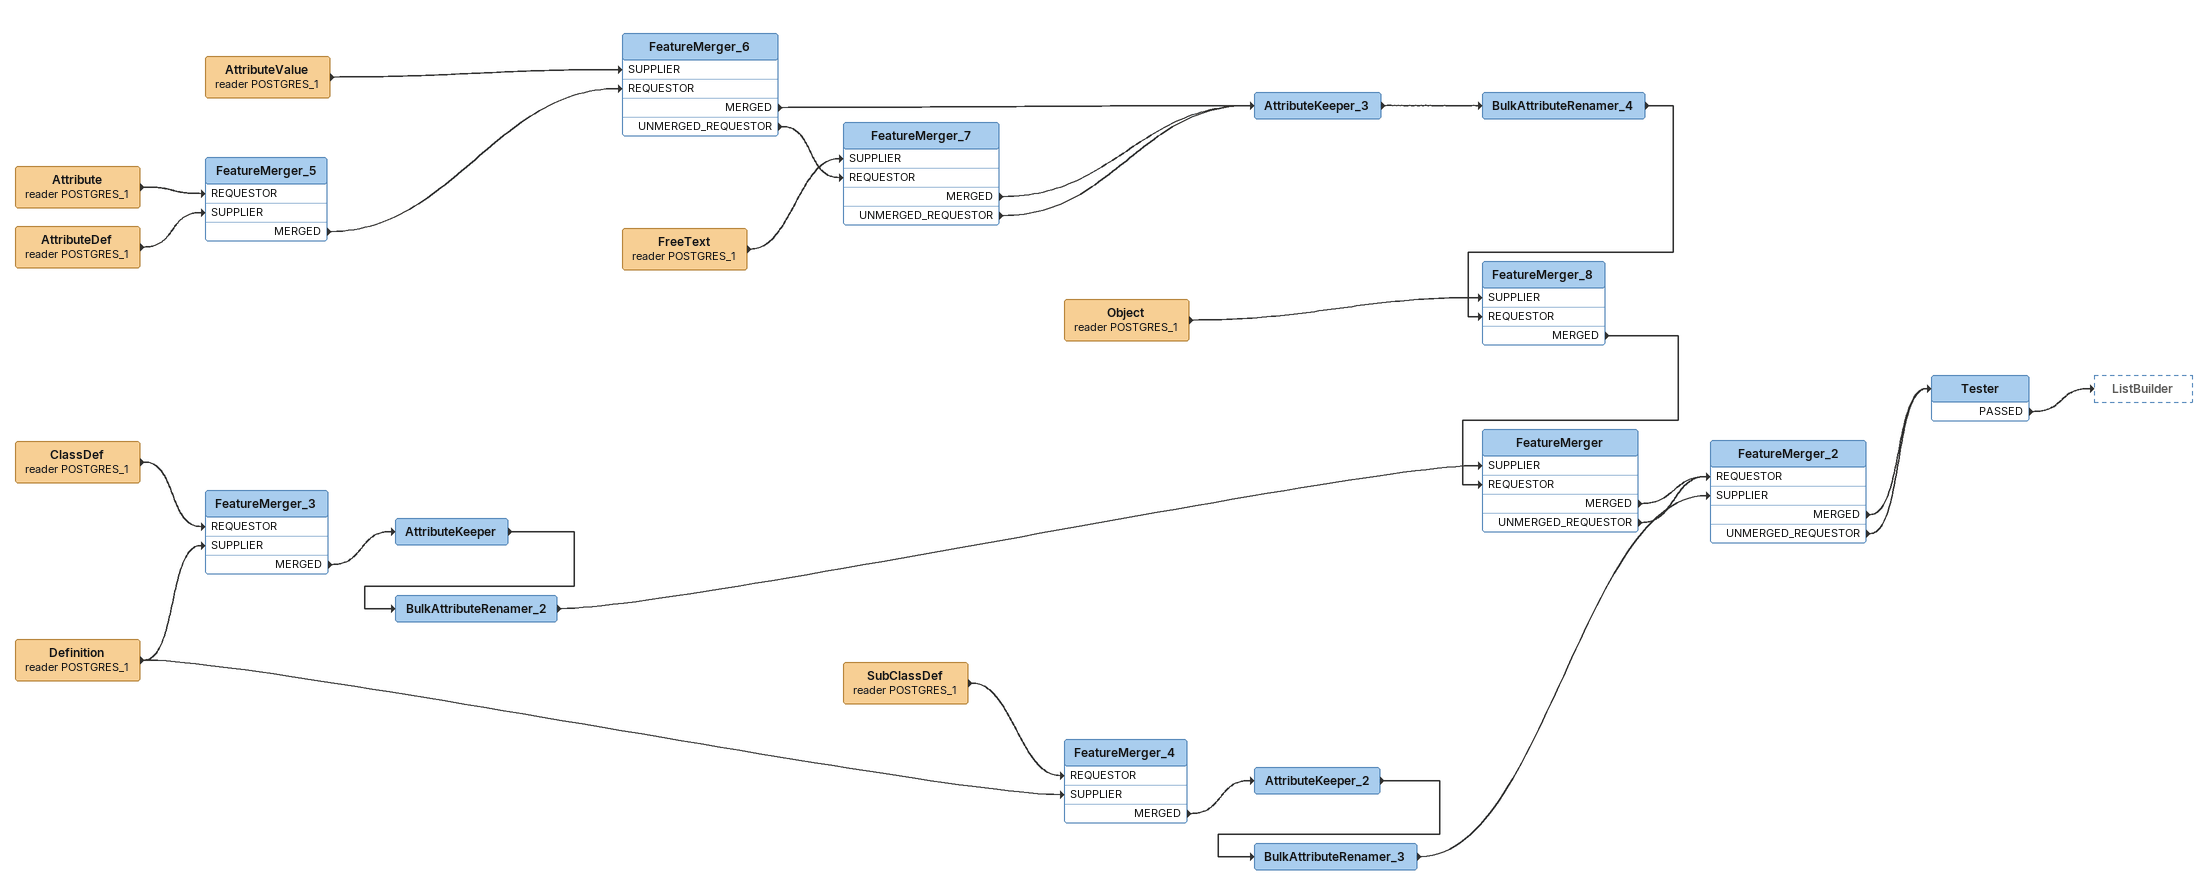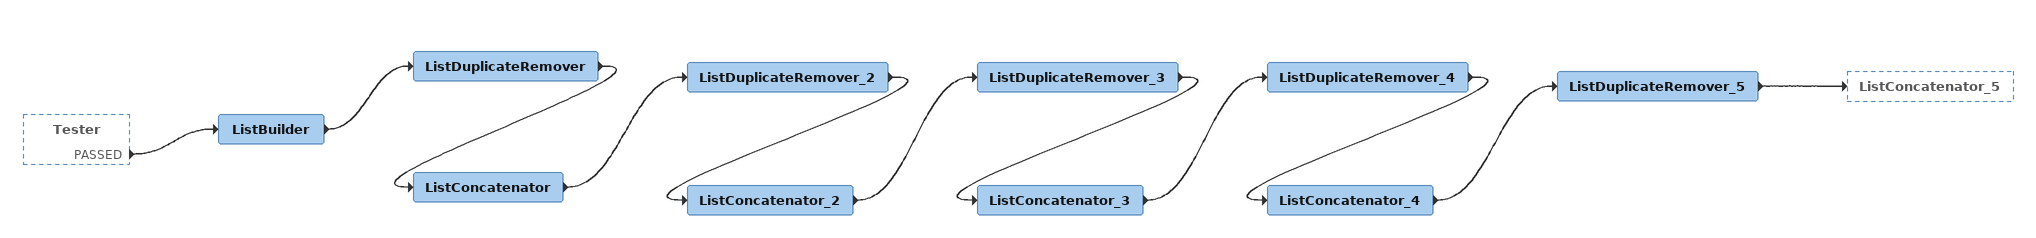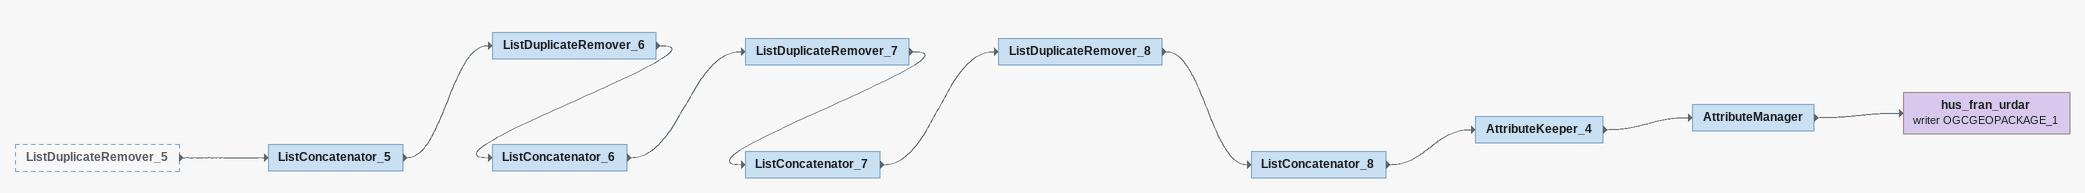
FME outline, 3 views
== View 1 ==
ClassDef (reader POSTGRES_1)
    -> FeatureMerger_3 [REQUESTOR]
Definition (reader POSTGRES_1)
    -> FeatureMerger_3 [SUPPLIER]
    -> FeatureMerger_4 [SUPPLIER]
FeatureMerger_3
    MERGED -> AttributeKeeper
AttributeKeeper
    -> BulkAttributeRenamer_2
BulkAttributeRenamer_2
    -> FeatureMerger [SUPPLIER]
Attribute (reader POSTGRES_1)
    -> FeatureMerger_5 [REQUESTOR]
AttributeDef (reader POSTGRES_1)
    -> FeatureMerger_5 [SUPPLIER]
FeatureMerger_5
    MERGED -> FeatureMerger_6 [REQUESTOR]
AttributeValue (reader POSTGRES_1)
    -> FeatureMerger_6 [SUPPLIER]
FeatureMerger_6
    MERGED -> AttributeKeeper_3
    UNMERGED_REQUESTOR -> FeatureMerger_7 [REQUESTOR]
FreeText (reader POSTGRES_1)
    -> FeatureMerger_7 [SUPPLIER]
FeatureMerger_7
    MERGED -> AttributeKeeper_3
    UNMERGED_REQUESTOR -> AttributeKeeper_3
AttributeKeeper_3
    -> BulkAttributeRenamer_4
BulkAttributeRenamer_4
    -> FeatureMerger_8 [REQUESTOR]
SubClassDef (reader POSTGRES_1)
    -> FeatureMerger_4 [REQUESTOR]
FeatureMerger_4
    MERGED -> AttributeKeeper_2
AttributeKeeper_2
    -> BulkAttributeRenamer_3
BulkAttributeRenamer_3
    -> FeatureMerger_2 [SUPPLIER]
Object (reader POSTGRES_1)
    -> FeatureMerger_8 [SUPPLIER]
FeatureMerger_8
    MERGED -> FeatureMerger [REQUESTOR]
FeatureMerger
    MERGED -> FeatureMerger_2 [REQUESTOR]
    UNMERGED_REQUESTOR -> FeatureMerger_2 [REQUESTOR]
FeatureMerger_2
    MERGED -> Tester
    UNMERGED_REQUESTOR -> Tester
Tester
    PASSED -> ListBuilder

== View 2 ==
Tester [outside]
    PASSED -> ListBuilder
ListBuilder
    -> ListDuplicateRemover
ListDuplicateRemover
    -> ListConcatenator
ListConcatenator
    -> ListDuplicateRemover_2
ListDuplicateRemover_2
    -> ListConcatenator_2
ListConcatenator_2
    -> ListDuplicateRemover_3
ListDuplicateRemover_3
    -> ListConcatenator_3
ListConcatenator_3
    -> ListDuplicateRemover_4
ListDuplicateRemover_4
    -> ListConcatenator_4
ListConcatenator_4
    -> ListDuplicateRemover_5
ListDuplicateRemover_5
    -> ListConcatenator_5

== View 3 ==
ListDuplicateRemover_5 [outside]
    -> ListConcatenator_5
ListConcatenator_5
    -> ListDuplicateRemover_6
ListDuplicateRemover_6
    -> ListConcatenator_6
ListConcatenator_6
    -> ListDuplicateRemover_7
ListDuplicateRemover_7
    -> ListConcatenator_7
ListConcatenator_7
    -> ListDuplicateRemover_8
ListDuplicateRemover_8
    -> ListConcatenator_8
ListConcatenator_8
    -> AttributeKeeper_4
AttributeKeeper_4
    -> AttributeManager
AttributeManager
    -> hus_fran_urdar (writer OGCGEOPACKAGE_1)
hus_fran_urdar (writer OGCGEOPACKAGE_1)
